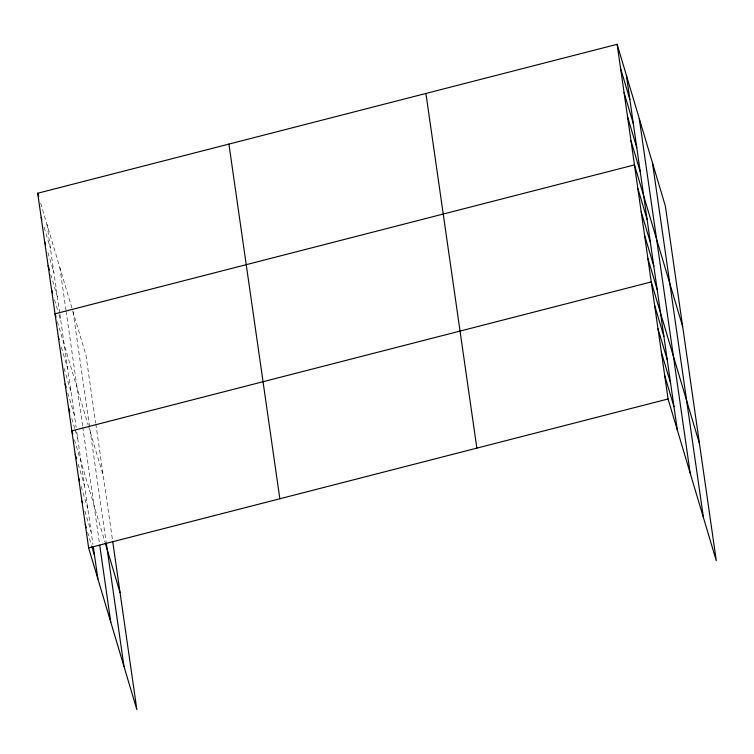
<?xml version="1.0" encoding="UTF-8"?>
<svg xmlns="http://www.w3.org/2000/svg" width="754" height="754" viewBox="0 0 754 754"><rect width="100%" height="100%" fill="white"/><g stroke="black" fill="none" stroke-linecap="round" stroke-linejoin="round"><path stroke-width="0.57" stroke-dasharray="3.77 2.83" d="M40.678 203.231L85.928 355.021L95.664 422.787M44.147 227.35L50.433 248.443M47.936 252.571L53.892 272.562M50.744 274.475L57.361 296.68M54.533 299.696L57.841 310.808M59.17 315.247L60.82 320.799M57.332 321.6L88.077 424.709M88.406 425.812L103.251 475.614M61.357 347.226L67.653 368.32M64.062 368.414L71.008 391.731M67.756 392.928L74.373 415.143M71.781 418.564L74.759 428.555M75.089 429.667L77.737 438.545M74.476 439.752L104.881 541.749M78.171 464.266L84.457 485.359M81.196 486.566L87.822 508.771M84.891 511.08L91.187 532.183M87.596 532.267L91.564 545.594M95.824 423.927L112.535 540.26M73.072 311.892L106.078 541.721M59.83 267.453L65.928 309.951M66.098 311.1L82.591 425.944M82.751 427.056L99.556 544.096M46.965 224.324L59.67 312.759M59.83 313.909L76.135 427.405M76.776 431.863L92.94 544.445"/><path stroke-width="1.13" d="M112.695 541.381L136.87 709.693L88.642 547.904L37.7 193.241L617.13 44.307L665.358 206.096L716.3 560.759L668.072 398.979L617.13 44.307M88.642 547.904L668.072 398.979M620.599 68.425L629.863 99.519M624.058 92.544L633.322 123.637M627.526 116.663L636.791 147.746M630.985 140.781L640.259 171.865M682.681 326.68L634.453 164.89L55.023 313.824L56.013 317.151M637.809 188.302L647.083 219.395M641.173 211.714L650.438 242.797M644.538 235.116L653.803 266.209M647.893 258.528L657.168 289.621M699.486 443.72L651.258 281.939L71.828 430.864L72.818 434.191M654.623 305.342L663.888 336.435M657.988 328.753L667.252 359.846M661.343 352.156L670.617 383.249M664.708 375.567L673.972 406.66M37.7 193.241L38.69 196.568M41.168 217.35L41.828 219.574M44.627 241.468L45.617 244.805M48.096 265.587L49.415 270.026M51.555 289.706L52.544 293.042M58.378 337.236L59.048 339.451M65.108 384.05L66.098 387.377M68.463 407.452L69.792 411.901M105.211 542.861L120.056 592.653M75.193 454.276L76.512 458.715M78.548 477.678L79.547 481.014M81.913 501.09L82.572 503.314M85.277 524.501L86.267 527.828M91.894 546.707L94.542 555.585M652.502 162.968L703.444 517.63M639.26 118.529L690.193 473.192M626.395 75.4L677.337 430.063M425.916 93.458L476.858 448.121M228.914 144.089L279.847 498.762M106.239 542.833L124.014 666.564M99.716 545.217L110.763 622.125M93.26 546.669L97.907 578.997"/></g></svg>
